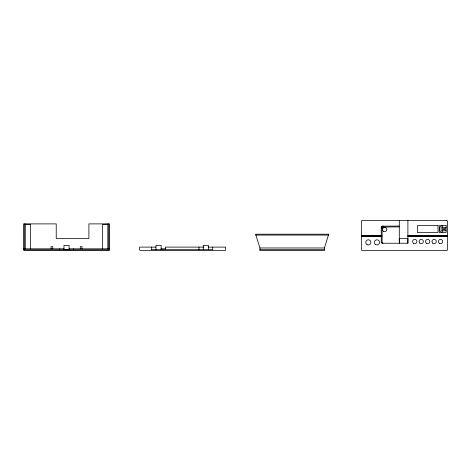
<?xml version="1.0" encoding="UTF-8"?>
<svg xmlns="http://www.w3.org/2000/svg" width="471" height="471" viewBox="0 0 471 471"><rect width="100%" height="100%" fill="white"/><g stroke="black" fill="none" stroke-linecap="round" stroke-linejoin="round"><path stroke-width="0.71" d="M399.296 243.236L399.296 238.65L407.898 238.65L407.898 243.236L382.958 243.236A1.36 1.36 0 0 1 381.239 242.377L381.239 236.36M361.463 235.924L382.099 235.924L382.099 227.764L382.452 227.063L399.296 226.898M382.099 235.924L381.239 235.5L381.239 227.764L381.516 227.087L382.452 227.063L382.611 226.157L399.296 226.039M324.419 247.97L328.717 234.211L255.629 234.211L259.927 247.97L259.927 250.548L324.419 250.548L324.419 247.97L259.927 247.97M382.958 226.898L382.958 226.039L382.823 226.922L382.788 226.098L382.693 226.945L382.611 226.157L381.516 227.087L382.099 227.764L381.239 227.764M25.269 224.32L30.427 224.32L30.427 248.829M107.818 224.32L102.66 224.32L102.66 248.829M255.629 235.07L328.717 235.07M361.463 235.5L381.239 235.5M407.898 235.5L447.45 235.5M407.898 235.93L447.45 235.93M361.463 236.36L382.099 236.36L382.099 242.377A0.86 0.86 0 0 0 382.958 243.236M407.898 236.36L447.45 236.36M381.239 242.377L382.099 242.377M156.007 247.11L139.64 247.11L139.64 249.689A0.86 0.86 0 0 0 140.499 250.548L224.767 250.548A0.86 0.86 0 0 0 225.633 249.689L225.633 247.11L208.206 247.11M203.955 247.11L165.433 247.11L165.433 249.689M23.55 248.829L64.009 248.829M69.078 248.829L109.537 248.829M161.005 248.829L165.362 248.829M23.55 249.689A0.86 0.86 0 0 0 24.41 250.548L108.677 250.548A0.86 0.86 0 0 0 109.537 249.689L109.537 223.89L88.901 223.89L88.901 238.509L56.226 238.509L56.226 223.89L23.55 223.89L23.55 249.689L24.321 249.689M63.962 249.689L69.125 249.689M108.766 249.689L109.537 249.689M151.674 249.689L212.733 249.689L212.733 247.11M259.927 249.689L324.419 249.689M382.264 227.257L381.516 227.087L382.14 227.493M381.734 226.792L382.452 227.063L382.287 226.321M381.351 227.416L382.099 227.764M381.863 226.663L382.452 227.063L382.063 226.48M381.993 226.533L382.452 227.063M407.898 220.452L407.898 243.236M399.296 220.452L399.296 242.324M208.429 249.689L208.429 245.391L203.272 245.391L203.272 249.689M198.974 247.11L198.974 249.689M161.135 249.689L161.135 245.391L155.972 245.391L155.972 249.689M151.68 247.11L151.68 249.86M108.766 223.89L108.766 249.771L24.321 249.771L24.321 223.89M107.818 223.89L107.818 248.829M82.025 248.829L82.025 246.68L80.3 246.68L80.3 248.829M73.423 248.829L73.423 249.771M69.125 249.771L69.125 245.391L63.962 245.391L63.962 249.771M59.664 248.829L59.664 249.771M52.787 248.829L52.787 246.68L51.068 246.68L51.068 248.829M25.269 223.89L25.269 248.829M445.931 227.328L444.86 228.941L442.711 228.941L442.711 225.827A3.226 3.226 0 0 0 439.484 229.053A3.226 3.226 0 0 0 442.711 232.274L442.711 229.159L444.86 229.159L445.931 230.772L442.711 230.772A1.719 1.719 0 0 1 440.991 229.053A1.719 1.719 0 0 1 442.711 227.334L445.931 227.328M446.59 220.452L362.317 220.452A0.86 0.86 0 0 0 361.457 221.311L361.463 249.689A0.86 0.86 0 0 0 362.323 250.548L446.59 250.548A0.86 0.86 0 0 0 447.45 249.689L447.45 221.311A0.86 0.86 0 0 0 446.59 220.452M437.989 225.609L417.353 225.609L417.353 232.491L437.989 232.491L437.989 225.609M446.161 225.609L439.284 225.609L439.284 232.491L446.161 232.491L446.161 225.609M383.606 231.343A2.149 2.149 0 0 0 386.826 229.483A2.149 2.149 0 0 0 383.606 227.617A2.149 2.149 0 0 0 383.606 231.343M367.05 244.614A2.579 2.579 0 0 0 370.918 242.377A2.579 2.579 0 0 0 367.05 240.145A2.579 2.579 0 0 0 367.05 244.614M375.652 244.614A2.579 2.579 0 0 0 379.52 242.377A2.579 2.579 0 0 0 375.652 240.145A2.579 2.579 0 0 0 375.652 244.614M432.602 243.042A2.149 2.149 0 0 0 436.199 242.076A2.149 2.149 0 0 0 433.567 239.445A2.149 2.149 0 0 0 432.602 243.042M426.596 243.383A2.149 2.149 0 0 0 429.823 241.517A2.149 2.149 0 0 0 426.596 239.657A2.149 2.149 0 0 0 426.596 243.383M439.496 243.383A2.149 2.149 0 0 0 442.722 241.517A2.149 2.149 0 0 0 439.496 239.657A2.149 2.149 0 0 0 439.496 243.383M413.691 243.383A2.149 2.149 0 0 0 416.917 241.517A2.149 2.149 0 0 0 413.691 239.657A2.149 2.149 0 0 0 413.691 243.383M419.702 243.042A2.149 2.149 0 0 0 423.299 242.076A2.149 2.149 0 0 0 420.668 239.445A2.149 2.149 0 0 0 419.702 243.042"/></g></svg>
